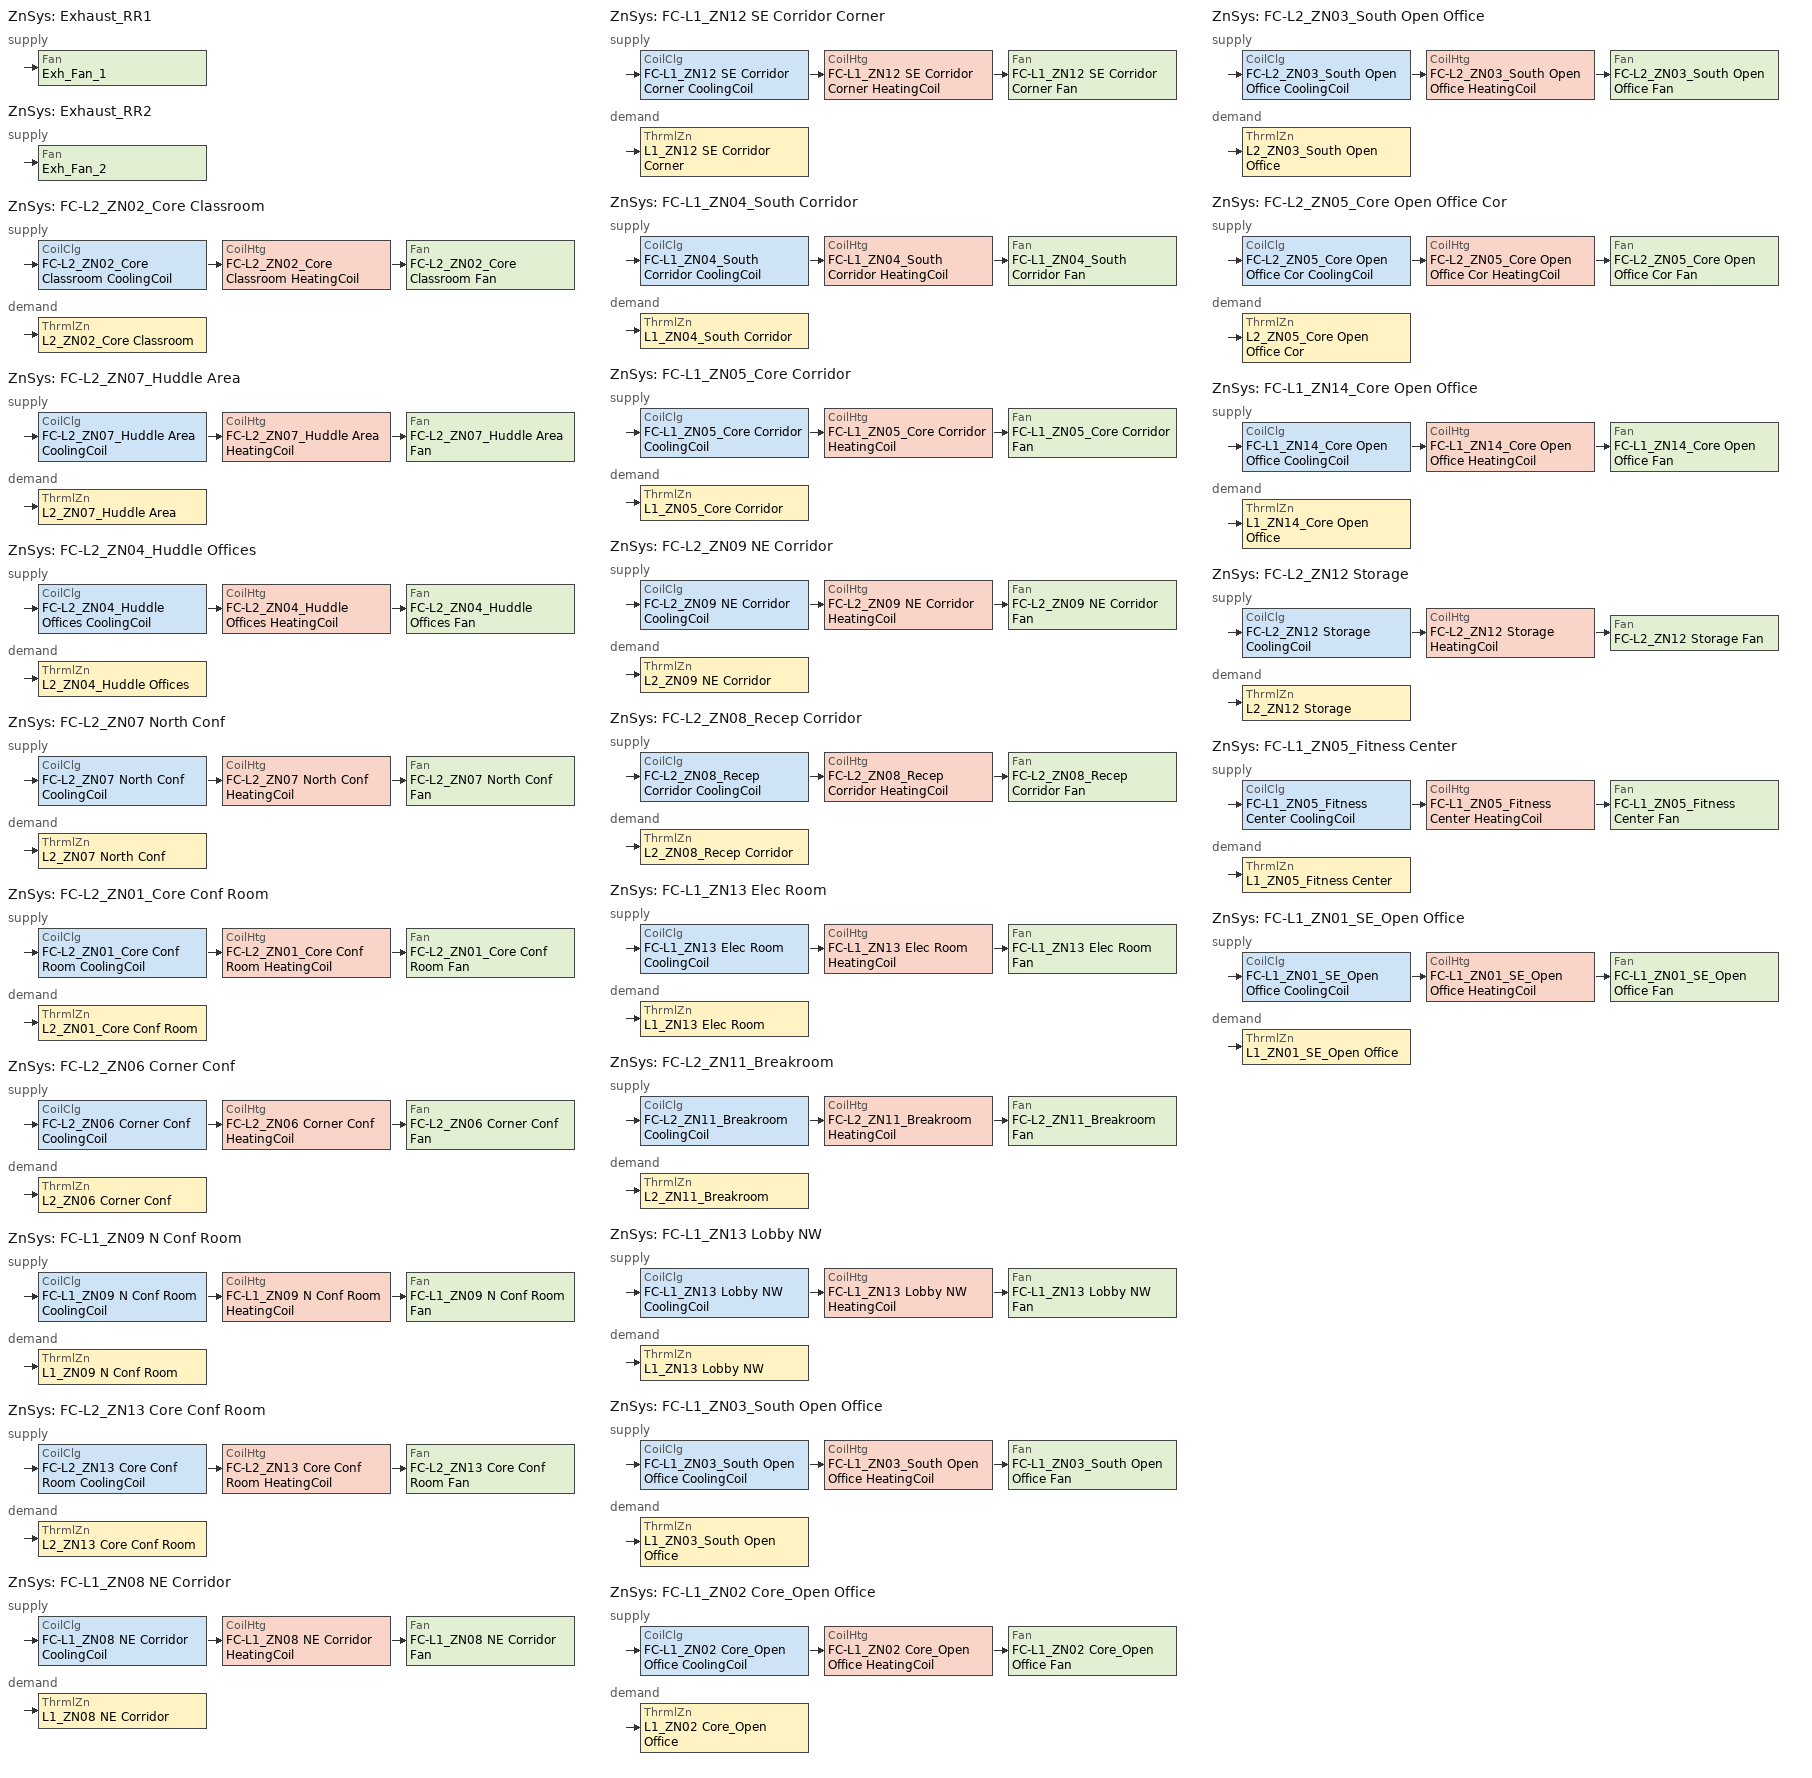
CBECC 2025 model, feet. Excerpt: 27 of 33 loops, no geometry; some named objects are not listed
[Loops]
ZnSys 'Exhaust_RR1'
 supply: Fan 'Exh_Fan_1'
ZnSys 'Exhaust_RR2'
 supply: Fan 'Exh_Fan_2'
ZnSys 'FC-L2_ZN02_Core Classroom'
 supply: CoilClg 'FC-L2_ZN02_Core Classroom CoolingCoil' > CoilHtg 'FC-L2_ZN02_Core Classroom HeatingCoil' > Fan 'FC-L2_ZN02_Core Classroom Fan'
 demand: ThrmlZn 'L2_ZN02_Core Classroom'
ZnSys 'FC-L2_ZN07_Huddle Area'
 supply: CoilClg 'FC-L2_ZN07_Huddle Area CoolingCoil' > CoilHtg 'FC-L2_ZN07_Huddle Area HeatingCoil' > Fan 'FC-L2_ZN07_Huddle Area Fan'
 demand: ThrmlZn 'L2_ZN07_Huddle Area'
ZnSys 'FC-L2_ZN04_Huddle Offices'
 supply: CoilClg 'FC-L2_ZN04_Huddle Offices CoolingCoil' > CoilHtg 'FC-L2_ZN04_Huddle Offices HeatingCoil' > Fan 'FC-L2_ZN04_Huddle Offices Fan'
 demand: ThrmlZn 'L2_ZN04_Huddle Offices'
ZnSys 'FC-L2_ZN07 North Conf'
 supply: CoilClg 'FC-L2_ZN07 North Conf CoolingCoil' > CoilHtg 'FC-L2_ZN07 North Conf HeatingCoil' > Fan 'FC-L2_ZN07 North Conf Fan'
 demand: ThrmlZn 'L2_ZN07 North Conf'
ZnSys 'FC-L2_ZN01_Core Conf Room'
 supply: CoilClg 'FC-L2_ZN01_Core Conf Room CoolingCoil' > CoilHtg 'FC-L2_ZN01_Core Conf Room HeatingCoil' > Fan 'FC-L2_ZN01_Core Conf Room Fan'
 demand: ThrmlZn 'L2_ZN01_Core Conf Room'
ZnSys 'FC-L2_ZN06 Corner Conf'
 supply: CoilClg 'FC-L2_ZN06 Corner Conf CoolingCoil' > CoilHtg 'FC-L2_ZN06 Corner Conf HeatingCoil' > Fan 'FC-L2_ZN06 Corner Conf Fan'
 demand: ThrmlZn 'L2_ZN06 Corner Conf'
ZnSys 'FC-L1_ZN09 N Conf Room'
 supply: CoilClg 'FC-L1_ZN09 N Conf Room CoolingCoil' > CoilHtg 'FC-L1_ZN09 N Conf Room HeatingCoil' > Fan 'FC-L1_ZN09 N Conf Room Fan'
 demand: ThrmlZn 'L1_ZN09 N Conf Room'
ZnSys 'FC-L2_ZN13 Core Conf Room'
 supply: CoilClg 'FC-L2_ZN13 Core Conf Room CoolingCoil' > CoilHtg 'FC-L2_ZN13 Core Conf Room HeatingCoil' > Fan 'FC-L2_ZN13 Core Conf Room Fan'
 demand: ThrmlZn 'L2_ZN13 Core Conf Room'
ZnSys 'FC-L1_ZN08 NE Corridor'
 supply: CoilClg 'FC-L1_ZN08 NE Corridor CoolingCoil' > CoilHtg 'FC-L1_ZN08 NE Corridor HeatingCoil' > Fan 'FC-L1_ZN08 NE Corridor Fan'
 demand: ThrmlZn 'L1_ZN08 NE Corridor'
ZnSys 'FC-L1_ZN12 SE Corridor Corner'
 supply: CoilClg 'FC-L1_ZN12 SE Corridor Corner CoolingCoil' > CoilHtg 'FC-L1_ZN12 SE Corridor Corner HeatingCoil' > Fan 'FC-L1_ZN12 SE Corridor Corner Fan'
 demand: ThrmlZn 'L1_ZN12 SE Corridor Corner'
ZnSys 'FC-L1_ZN04_South Corridor'
 supply: CoilClg 'FC-L1_ZN04_South Corridor CoolingCoil' > CoilHtg 'FC-L1_ZN04_South Corridor HeatingCoil' > Fan 'FC-L1_ZN04_South Corridor Fan'
 demand: ThrmlZn 'L1_ZN04_South Corridor'
ZnSys 'FC-L1_ZN05_Core Corridor'
 supply: CoilClg 'FC-L1_ZN05_Core Corridor CoolingCoil' > CoilHtg 'FC-L1_ZN05_Core Corridor HeatingCoil' > Fan 'FC-L1_ZN05_Core Corridor Fan'
 demand: ThrmlZn 'L1_ZN05_Core Corridor'
ZnSys 'FC-L2_ZN09 NE Corridor'
 supply: CoilClg 'FC-L2_ZN09 NE Corridor CoolingCoil' > CoilHtg 'FC-L2_ZN09 NE Corridor HeatingCoil' > Fan 'FC-L2_ZN09 NE Corridor Fan'
 demand: ThrmlZn 'L2_ZN09 NE Corridor'
ZnSys 'FC-L2_ZN08_Recep Corridor'
 supply: CoilClg 'FC-L2_ZN08_Recep Corridor CoolingCoil' > CoilHtg 'FC-L2_ZN08_Recep Corridor HeatingCoil' > Fan 'FC-L2_ZN08_Recep Corridor Fan'
 demand: ThrmlZn 'L2_ZN08_Recep Corridor'
ZnSys 'FC-L1_ZN13 Elec Room'
 supply: CoilClg 'FC-L1_ZN13 Elec Room CoolingCoil' > CoilHtg 'FC-L1_ZN13 Elec Room HeatingCoil' > Fan 'FC-L1_ZN13 Elec Room Fan'
 demand: ThrmlZn 'L1_ZN13 Elec Room'
ZnSys 'FC-L2_ZN11_Breakroom'
 supply: CoilClg 'FC-L2_ZN11_Breakroom CoolingCoil' > CoilHtg 'FC-L2_ZN11_Breakroom HeatingCoil' > Fan 'FC-L2_ZN11_Breakroom Fan'
 demand: ThrmlZn 'L2_ZN11_Breakroom'
ZnSys 'FC-L1_ZN13 Lobby NW'
 supply: CoilClg 'FC-L1_ZN13 Lobby NW CoolingCoil' > CoilHtg 'FC-L1_ZN13 Lobby NW HeatingCoil' > Fan 'FC-L1_ZN13 Lobby NW Fan'
 demand: ThrmlZn 'L1_ZN13 Lobby NW'
ZnSys 'FC-L1_ZN03_South Open Office'
 supply: CoilClg 'FC-L1_ZN03_South Open Office CoolingCoil' > CoilHtg 'FC-L1_ZN03_South Open Office HeatingCoil' > Fan 'FC-L1_ZN03_South Open Office Fan'
 demand: ThrmlZn 'L1_ZN03_South Open Office'
ZnSys 'FC-L1_ZN02 Core_Open Office'
 supply: CoilClg 'FC-L1_ZN02 Core_Open Office CoolingCoil' > CoilHtg 'FC-L1_ZN02 Core_Open Office HeatingCoil' > Fan 'FC-L1_ZN02 Core_Open Office Fan'
 demand: ThrmlZn 'L1_ZN02 Core_Open Office'
ZnSys 'FC-L2_ZN03_South Open Office'
 supply: CoilClg 'FC-L2_ZN03_South Open Office CoolingCoil' > CoilHtg 'FC-L2_ZN03_South Open Office HeatingCoil' > Fan 'FC-L2_ZN03_South Open Office Fan'
 demand: ThrmlZn 'L2_ZN03_South Open Office'
ZnSys 'FC-L2_ZN05_Core Open Office Cor'
 supply: CoilClg 'FC-L2_ZN05_Core Open Office Cor CoolingCoil' > CoilHtg 'FC-L2_ZN05_Core Open Office Cor HeatingCoil' > Fan 'FC-L2_ZN05_Core Open Office Cor Fan'
 demand: ThrmlZn 'L2_ZN05_Core Open Office Cor'
ZnSys 'FC-L1_ZN14_Core Open Office'
 supply: CoilClg 'FC-L1_ZN14_Core Open Office CoolingCoil' > CoilHtg 'FC-L1_ZN14_Core Open Office HeatingCoil' > Fan 'FC-L1_ZN14_Core Open Office Fan'
 demand: ThrmlZn 'L1_ZN14_Core Open Office'
ZnSys 'FC-L2_ZN12 Storage'
 supply: CoilClg 'FC-L2_ZN12 Storage CoolingCoil' > CoilHtg 'FC-L2_ZN12 Storage HeatingCoil' > Fan 'FC-L2_ZN12 Storage Fan'
 demand: ThrmlZn 'L2_ZN12 Storage'
ZnSys 'FC-L1_ZN05_Fitness Center'
 supply: CoilClg 'FC-L1_ZN05_Fitness Center CoolingCoil' > CoilHtg 'FC-L1_ZN05_Fitness Center HeatingCoil' > Fan 'FC-L1_ZN05_Fitness Center Fan'
 demand: ThrmlZn 'L1_ZN05_Fitness Center'
ZnSys 'FC-L1_ZN01_SE_Open Office'
 supply: CoilClg 'FC-L1_ZN01_SE_Open Office CoolingCoil' > CoilHtg 'FC-L1_ZN01_SE_Open Office HeatingCoil' > Fan 'FC-L1_ZN01_SE_Open Office Fan'
 demand: ThrmlZn 'L1_ZN01_SE_Open Office'
[ZnSys]
Name | Type | SubType | FanCtrl | OptStart | DuctIns
Exhaust_RR1; Exhaust_RR2 | Exhaust
FC-L2_ZN02_Core Classroom; FC-L2_ZN07_Huddle Area; FC-L2_ZN04_Huddle Offices; FC-L2_ZN07 North Conf; FC-L2_ZN01_Core Conf Room; FC-L2_ZN06 Corner Conf; FC-L1_ZN09 N Conf Room; FC-L2_ZN13 Core Conf Room; FC-L1_ZN08 NE Corridor; FC-L1_ZN12 SE Corridor Corner; FC-L1_ZN04_South Corridor; FC-L1_ZN05_Core Corridor; FC-L2_ZN09 NE Corridor; FC-L2_ZN08_Recep Corridor; FC-L1_ZN13 Elec Room; FC-L2_ZN11_Breakroom; FC-L1_ZN13 Lobby NW; FC-L1_ZN03_South Open Office; FC-L1_ZN02 Core_Open Office; FC-L2_ZN03_South Open Office; FC-L2_ZN05_Core Open Office Cor; FC-L1_ZN14_Core Open Office; FC-L2_ZN12 Storage; FC-L1_ZN05_Fitness Center; FC-L1_ZN01_SE_Open Office | FPFC | NA | Cycling | 1 | 8
[Fan]
Name | Sys | ModelingMthd | PwrIdx | MtrHP | MtrEff | CtrlMthd | FEI
Exh_Fan_1 | Exhaust_RR1 | PowerPerUnitFlow | 0.2 | 0.5 | 0.9
Exh_Fan_2 | Exhaust_RR2 | PowerPerUnitFlow | 0.2 | 0.5 | 0.9
FC-L2_ZN02_Core Classroom Fan | FC-L2_ZN02_Core Classroom |  | 0.35 | 1 | 0.855 | VariableSpeedDrive | 1
FC-L2_ZN07_Huddle Area Fan | FC-L2_ZN07_Huddle Area |  | 0.35 | 1 | 0.855 | VariableSpeedDrive | 1
FC-L2_ZN04_Huddle Offices Fan | FC-L2_ZN04_Huddle Offices |  | 0.35 | 1 | 0.855 | VariableSpeedDrive | 1
FC-L2_ZN07 North Conf Fan | FC-L2_ZN07 North Conf |  | 0.35 | 1.5 | 0.855 | VariableSpeedDrive | 1
FC-L2_ZN01_Core Conf Room Fan | FC-L2_ZN01_Core Conf Room |  | 0.35 | 1 | 0.855 | VariableSpeedDrive | 1
FC-L2_ZN06 Corner Conf Fan | FC-L2_ZN06 Corner Conf |  | 0.35 | 2 | 0.855 | VariableSpeedDrive | 1
FC-L1_ZN09 N Conf Room Fan | FC-L1_ZN09 N Conf Room |  | 0.35 | 1.5 | 0.855 | VariableSpeedDrive | 1
FC-L2_ZN13 Core Conf Room Fan | FC-L2_ZN13 Core Conf Room |  | 0.35 | 1 | 0.855 | VariableSpeedDrive | 1
FC-L1_ZN08 NE Corridor Fan | FC-L1_ZN08 NE Corridor |  | 0.35 | 1 | 0.855 | VariableSpeedDrive | 1
FC-L1_ZN12 SE Corridor Corner Fan | FC-L1_ZN12 SE Corridor Corner |  | 0.35 | 1 | 0.855 | VariableSpeedDrive | 1
FC-L1_ZN04_South Corridor Fan | FC-L1_ZN04_South Corridor |  | 0.35 | 1 | 0.855 | VariableSpeedDrive | 1
FC-L1_ZN05_Core Corridor Fan | FC-L1_ZN05_Core Corridor |  | 0.35 | 1 | 0.855 | VariableSpeedDrive | 1
FC-L2_ZN09 NE Corridor Fan | FC-L2_ZN09 NE Corridor |  | 0.35 | 2 | 0.855 | VariableSpeedDrive | 1
FC-L2_ZN08_Recep Corridor Fan | FC-L2_ZN08_Recep Corridor |  | 0.35 | 1 | 0.855 | VariableSpeedDrive | 1
FC-L1_ZN13 Elec Room Fan | FC-L1_ZN13 Elec Room |  | 0.35 | 1.5 | 0.855 | VariableSpeedDrive | 1
FC-L2_ZN11_Breakroom Fan | FC-L2_ZN11_Breakroom |  | 0.35 | 1.5 | 0.855 | VariableSpeedDrive | 1
FC-L1_ZN13 Lobby NW Fan | FC-L1_ZN13 Lobby NW |  | 0.35 | 1.5 | 0.855 | VariableSpeedDrive | 1
FC-L1_ZN03_South Open Office Fan | FC-L1_ZN03_South Open Office |  | 0.35 | 1.5 | 0.855 | VariableSpeedDrive | 1
FC-L1_ZN02 Core_Open Office Fan | FC-L1_ZN02 Core_Open Office |  | 0.35 | 1.5 | 0.855 | VariableSpeedDrive | 1
FC-L2_ZN03_South Open Office Fan | FC-L2_ZN03_South Open Office |  | 0.35 | 1.5 | 0.855 | VariableSpeedDrive | 1
FC-L2_ZN05_Core Open Office Cor Fan | FC-L2_ZN05_Core Open Office Cor |  | 0.35 | 1.5 | 0.855 | VariableSpeedDrive | 1
FC-L1_ZN14_Core Open Office Fan | FC-L1_ZN14_Core Open Office |  | 0.35 | 1 | 0.855 | VariableSpeedDrive | 1
FC-L2_ZN12 Storage Fan | FC-L2_ZN12 Storage |  | 0.35 | 1 | 0.855 | VariableSpeedDrive | 1
FC-L1_ZN05_Fitness Center Fan | FC-L1_ZN05_Fitness Center |  | 0.35 | 1 | 0.855 | VariableSpeedDrive | 1
FC-L1_ZN01_SE_Open Office Fan | FC-L1_ZN01_SE_Open Office |  | 0.35 | 1 | 0.855 | VariableSpeedDrive | 1
[CoilClg] Type=ChilledWater; FluidSegInRef=CHW Supply; FluidSegOutRef=CHW Return
Name | Sys | CapTotNetRtd
FC-L2_ZN02_Core Classroom CoolingCoil | FC-L2_ZN02_Core Classroom
FC-L2_ZN07_Huddle Area CoolingCoil | FC-L2_ZN07_Huddle Area | 38590.9
FC-L2_ZN04_Huddle Offices CoolingCoil | FC-L2_ZN04_Huddle Offices | 10560
FC-L2_ZN07 North Conf CoolingCoil | FC-L2_ZN07 North Conf | 39082
FC-L2_ZN01_Core Conf Room CoolingCoil | FC-L2_ZN01_Core Conf Room
FC-L2_ZN06 Corner Conf CoolingCoil | FC-L2_ZN06 Corner Conf | 20902.8
FC-L1_ZN09 N Conf Room CoolingCoil | FC-L1_ZN09 N Conf Room | 51430.6
FC-L2_ZN13 Core Conf Room CoolingCoil | FC-L2_ZN13 Core Conf Room
FC-L1_ZN08 NE Corridor CoolingCoil | FC-L1_ZN08 NE Corridor
FC-L1_ZN12 SE Corridor Corner CoolingCoil | FC-L1_ZN12 SE Corridor Corner
FC-L1_ZN04_South Corridor CoolingCoil | FC-L1_ZN04_South Corridor
FC-L1_ZN05_Core Corridor CoolingCoil | FC-L1_ZN05_Core Corridor
FC-L2_ZN09 NE Corridor CoolingCoil | FC-L2_ZN09 NE Corridor | 45712.5
FC-L2_ZN08_Recep Corridor CoolingCoil | FC-L2_ZN08_Recep Corridor
FC-L1_ZN13 Elec Room CoolingCoil | FC-L1_ZN13 Elec Room | 2309.8
FC-L2_ZN11_Breakroom CoolingCoil | FC-L2_ZN11_Breakroom | 16476.1
FC-L1_ZN13 Lobby NW CoolingCoil | FC-L1_ZN13 Lobby NW | 15070
FC-L1_ZN03_South Open Office CoolingCoil | FC-L1_ZN03_South Open Office | 32897.1
FC-L1_ZN02 Core_Open Office CoolingCoil | FC-L1_ZN02 Core_Open Office | 59189.4
FC-L2_ZN03_South Open Office CoolingCoil | FC-L2_ZN03_South Open Office | 68194
FC-L2_ZN05_Core Open Office Cor CoolingCoil | FC-L2_ZN05_Core Open Office Cor | 79559.1
FC-L1_ZN14_Core Open Office CoolingCoil | FC-L1_ZN14_Core Open Office | 37098.5
FC-L2_ZN12 Storage CoolingCoil | FC-L2_ZN12 Storage
FC-L1_ZN05_Fitness Center CoolingCoil | FC-L1_ZN05_Fitness Center | 27121.6
FC-L1_ZN01_SE_Open Office CoolingCoil | FC-L1_ZN01_SE_Open Office | 19480.6
[CoilHtg] Type=HotWater; FluidSegInRef=HHW Supply; FluidSegOutRef=HHW Return
Name | Sys | CapTotNetRtd | CapTotGrossRtd
FC-L2_ZN02_Core Classroom HeatingCoil | FC-L2_ZN02_Core Classroom
FC-L2_ZN07_Huddle Area HeatingCoil | FC-L2_ZN07_Huddle Area | 34182.1
FC-L2_ZN04_Huddle Offices HeatingCoil | FC-L2_ZN04_Huddle Offices | 10770.4
FC-L2_ZN07 North Conf HeatingCoil | FC-L2_ZN07 North Conf | 24270
FC-L2_ZN01_Core Conf Room HeatingCoil | FC-L2_ZN01_Core Conf Room
FC-L2_ZN06 Corner Conf HeatingCoil | FC-L2_ZN06 Corner Conf | 12001.3
FC-L1_ZN09 N Conf Room HeatingCoil | FC-L1_ZN09 N Conf Room | 31413.2
FC-L2_ZN13 Core Conf Room HeatingCoil | FC-L2_ZN13 Core Conf Room
FC-L1_ZN08 NE Corridor HeatingCoil | FC-L1_ZN08 NE Corridor
FC-L1_ZN12 SE Corridor Corner HeatingCoil | FC-L1_ZN12 SE Corridor Corner
FC-L1_ZN04_South Corridor HeatingCoil | FC-L1_ZN04_South Corridor
FC-L1_ZN05_Core Corridor HeatingCoil | FC-L1_ZN05_Core Corridor
FC-L2_ZN09 NE Corridor HeatingCoil | FC-L2_ZN09 NE Corridor | 27742.3
FC-L2_ZN08_Recep Corridor HeatingCoil | FC-L2_ZN08_Recep Corridor
FC-L1_ZN13 Elec Room HeatingCoil | FC-L1_ZN13 Elec Room | 2338.6
FC-L2_ZN11_Breakroom HeatingCoil | FC-L2_ZN11_Breakroom | 14424.1
FC-L1_ZN13 Lobby NW HeatingCoil | FC-L1_ZN13 Lobby NW | 11851.6
FC-L1_ZN03_South Open Office HeatingCoil | FC-L1_ZN03_South Open Office | 28411.2
FC-L1_ZN02 Core_Open Office HeatingCoil | FC-L1_ZN02 Core_Open Office | 60129
FC-L2_ZN03_South Open Office HeatingCoil | FC-L2_ZN03_South Open Office | 52609.7
FC-L2_ZN05_Core Open Office Cor HeatingCoil | FC-L2_ZN05_Core Open Office Cor | 62897.4
FC-L1_ZN14_Core Open Office HeatingCoil | FC-L1_ZN14_Core Open Office | 39875
FC-L2_ZN12 Storage HeatingCoil | FC-L2_ZN12 Storage
FC-L1_ZN05_Fitness Center HeatingCoil | FC-L1_ZN05_Fitness Center | 24446.9 | 3509
FC-L1_ZN01_SE_Open Office HeatingCoil | FC-L1_ZN01_SE_Open Office | 21400 | 7533
